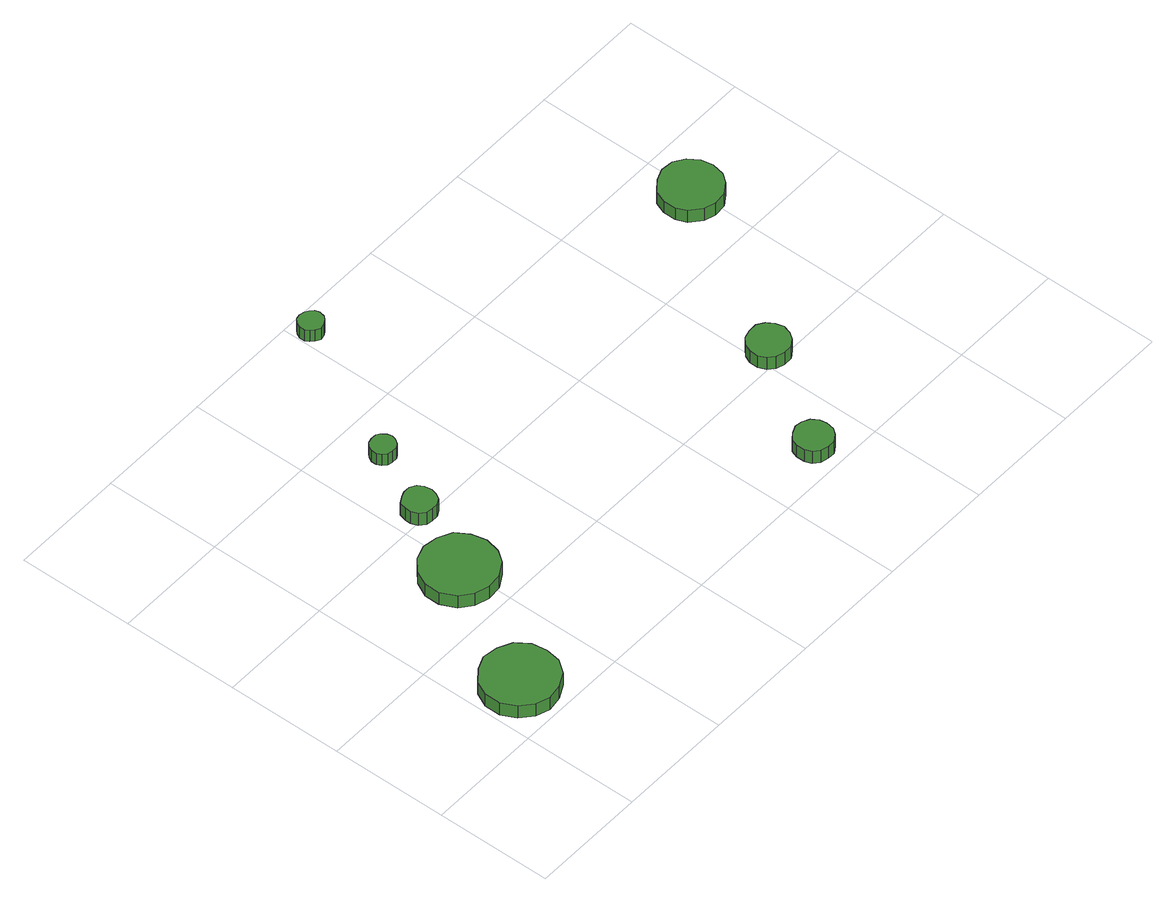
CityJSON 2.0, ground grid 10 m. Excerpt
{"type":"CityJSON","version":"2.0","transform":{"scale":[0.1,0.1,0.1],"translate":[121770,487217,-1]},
"CityObjects":{
"tree1":{"type":"SolitaryVegetationObject","attributes":{"function":"something"},"geometry":[{"type":"MultiSurface","lod":"1","boundaries":[[[0,1,2,3,4,5,6,7,8,9,10,11,12,13,14]],[[15,16,17,18,19,20,21,22,23,24,25,26,27,28,29]],[[0,29,28,1]],[[1,28,27,2]],[[2,27,26,3]],[[3,26,25,4]],[[4,25,24,5]],[[5,24,23,6]],[[6,23,22,7]],[[7,22,21,8]],[[8,21,20,9]],[[9,20,19,10]],[[10,19,18,11]],[[11,18,17,12]],[[12,17,16,13]],[[13,16,15,14]],[[14,15,29,0]]]}]},
"tree2":{"type":"SolitaryVegetationObject","attributes":{"function":"something"},"geometry":[{"type":"MultiSurface","lod":"1","boundaries":[[[30,31,32,33,34,35,36,37,38,39,40,41,42,43,44]],[[45,46,47,48,49,50,51,52,53,54,55,56,57,58,59]],[[30,59,58,31]],[[31,58,57,32]],[[32,57,56,33]],[[33,56,55,34]],[[34,55,54,35]],[[35,54,53,36]],[[36,53,52,37]],[[37,52,51,38]],[[38,51,50,39]],[[39,50,49,40]],[[40,49,48,41]],[[41,48,47,42]],[[42,47,46,43]],[[43,46,45,44]],[[44,45,59,30]]]}]},
"tree3":{"type":"SolitaryVegetationObject","attributes":{"function":"something"},"geometry":[{"type":"MultiSurface","lod":"1","boundaries":[[[60,61,62,63,64,65,66,67,68,69,70,71,72,73,74]],[[75,76,77,78,79,80,81,82,83,84,85,86,87,88,89]],[[60,89,88,61]],[[61,88,87,62]],[[62,87,86,63]],[[63,86,85,64]],[[64,85,84,65]],[[65,84,83,66]],[[66,83,82,67]],[[67,82,81,68]],[[68,81,80,69]],[[69,80,79,70]],[[70,79,78,71]],[[71,78,77,72]],[[72,77,76,73]],[[73,76,75,74]],[[74,75,89,60]]]}]},
"tree4":{"type":"SolitaryVegetationObject","attributes":{"function":"something"},"geometry":[{"type":"MultiSurface","lod":"1","boundaries":[[[90,91,92,93,94,95,96,97,98,99,100,101,102,103,104]],[[105,106,107,108,109,110,111,112,113,114,115,116,117,118,119]],[[90,119,118,91]],[[91,118,117,92]],[[92,117,116,93]],[[93,116,115,94]],[[94,115,114,95]],[[95,114,113,96]],[[96,113,112,97]],[[97,112,111,98]],[[98,111,110,99]],[[99,110,109,100]],[[100,109,108,101]],[[101,108,107,102]],[[102,107,106,103]],[[103,106,105,104]],[[104,105,119,90]]]}]},
"tree5":{"type":"SolitaryVegetationObject","attributes":{"function":"something"},"geometry":[{"type":"MultiSurface","lod":"1","boundaries":[[[120,121,122,123,124,125,126,127,128,129,130,131,132,133,134]],[[135,136,137,138,139,140,141,142,143,144,145,146,147,148,149]],[[120,149,148,121]],[[121,148,147,122]],[[122,147,146,123]],[[123,146,145,124]],[[124,145,144,125]],[[125,144,143,126]],[[126,143,142,127]],[[127,142,141,128]],[[128,141,140,129]],[[129,140,139,130]],[[130,139,138,131]],[[131,138,137,132]],[[132,137,136,133]],[[133,136,135,134]],[[134,135,149,120]]]}]},
"tree6":{"type":"SolitaryVegetationObject","attributes":{"function":"something"},"geometry":[{"type":"MultiSurface","lod":"1","boundaries":[[[150,151,152,153,154,155,156,157,158,159,160,161,162,163,164]],[[165,166,167,168,169,170,171,172,173,174,175,176,177,178,179]],[[150,179,178,151]],[[151,178,177,152]],[[152,177,176,153]],[[153,176,175,154]],[[154,175,174,155]],[[155,174,173,156]],[[156,173,172,157]],[[157,172,171,158]],[[158,171,170,159]],[[159,170,169,160]],[[160,169,168,161]],[[161,168,167,162]],[[162,167,166,163]],[[163,166,165,164]],[[164,165,179,150]]]}]},
"tree7":{"type":"SolitaryVegetationObject","attributes":{"function":"something"},"geometry":[{"type":"MultiSurface","lod":"1","boundaries":[[[180,181,182,183,184,185,186,187,188,189,190,191,192,193,194]],[[195,196,197,198,199,200,201,202,203,204,205,206,207,208,209]],[[180,209,208,181]],[[181,208,207,182]],[[182,207,206,183]],[[183,206,205,184]],[[184,205,204,185]],[[185,204,203,186]],[[186,203,202,187]],[[187,202,201,188]],[[188,201,200,189]],[[189,200,199,190]],[[190,199,198,191]],[[191,198,197,192]],[[192,197,196,193]],[[193,196,195,194]],[[194,195,209,180]]]}]},
"tree8":{"type":"SolitaryVegetationObject","attributes":{"function":"something"},"geometry":[{"type":"MultiSurface","lod":"1","boundaries":[[[210,211,212,213,214,215,216,217,218,219,220,221,222,223,224]],[[225,226,227,228,229,230,231,232,233,234,235,236,237,238,239]],[[210,239,238,211]],[[211,238,237,212]],[[212,237,236,213]],[[213,236,235,214]],[[214,235,234,215]],[[215,234,233,216]],[[216,233,232,217]],[[217,232,231,218]],[[218,231,230,219]],[[219,230,229,220]],[[220,229,228,221]],[[221,228,227,222]],[[222,227,226,223]],[[223,226,225,224]],[[224,225,239,210]]]}]}
},
"vertices":[
[68,38,19],[66,51,19],[58,62,19],[46,68,19],[33,70,19],[21,65,19],[11,57,19],[5,45,19],[5,31,19],[11,19,19],[21,10,19],[33,6,19],[46,8,19],[58,14,19],[66,25,19],[66,25,6],[58,14,6],[46,8,6],[33,6,6],[21,10,6],[11,19,6],[5,31,6],[5,45,6],[11,57,6],[21,65,6],[33,70,6],[46,68,6],[58,62,6],[66,51,6],[68,38,6],
[124,142,20],[121,155,20],[114,166,20],[102,172,20],[89,174,20],[77,170,20],[67,161,20],[61,149,20],[61,136,20],[67,123,20],[77,115,20],[89,111,20],[102,112,20],[114,119,20],[121,129,20],[121,129,7],[114,119,7],[102,112,7],[89,111,7],[77,115,7],[67,123,7],[61,136,7],[61,149,7],[67,161,7],[77,170,7],[89,174,7],[102,172,7],[114,166,7],[121,155,7],[124,142,7],
[137,206,20],[136,212,20],[133,217,20],[128,220,20],[122,220,20],[117,218,20],[112,215,20],[110,209,20],[110,204,20],[112,198,20],[117,194,20],[122,193,20],[128,193,20],[133,196,20],[136,201,20],[136,201,7],[133,196,7],[128,193,7],[122,193,7],[117,194,7],[112,198,7],[110,204,7],[110,209,7],[112,215,7],[117,218,7],[122,220,7],[128,220,7],[133,217,7],[136,212,7],[137,206,7],
[159,262,21],[158,266,21],[155,270,21],[152,272,21],[147,272,21],[143,271,21],[140,268,21],[138,264,21],[138,260,21],[140,256,21],[143,253,21],[147,252,21],[152,252,21],[155,254,21],[158,258,21],[158,258,9],[155,254,9],[152,252,9],[147,252,9],[143,253,9],[140,256,9],[138,260,9],[138,264,9],[140,268,9],[143,271,9],[147,272,9],[152,272,9],[155,270,9],[158,266,9],[159,262,9],
[219,381,23],[218,385,23],[215,388,23],[212,390,23],[207,391,23],[203,390,23],[200,387,23],[198,383,23],[198,378,23],[200,375,23],[203,372,23],[207,370,23],[212,371,23],[215,373,23],[218,376,23],[218,376,11],[215,373,11],[212,371,11],[207,370,11],[203,372,11],[200,375,11],[198,378,11],[198,383,11],[200,387,11],[203,390,11],[207,391,11],[212,390,11],[215,388,11],[218,385,11],[219,381,11],
[375,25,19],[374,31,19],[370,37,19],[364,40,19],[358,41,19],[351,38,19],[346,34,19],[344,28,19],[344,21,19],[346,15,19],[351,11,19],[358,9,19],[364,9,19],[370,13,19],[374,18,19],[374,18,6],[370,13,6],[364,9,6],[358,9,6],[351,11,6],[346,15,6],[344,21,6],[344,28,6],[346,34,6],[351,38,6],[358,41,6],[364,40,6],[370,37,6],[374,31,6],[375,25,6],
[428,110,21],[426,117,21],[422,123,21],[416,127,21],[408,127,21],[401,125,21],[396,120,21],[393,114,21],[393,106,21],[396,100,21],[401,95,21],[408,93,21],[416,93,21],[422,97,21],[426,103,21],[426,103,8],[422,97,8],[416,93,8],[408,93,8],[401,95,8],[396,100,8],[393,106,8],[393,114,8],[396,120,8],[401,125,8],[408,127,8],[416,127,8],[422,123,8],[426,117,8],[428,110,8],
[517,252,24],[515,262,24],[509,271,24],[500,277,24],[489,278,24],[479,274,24],[470,267,24],[466,257,24],[466,246,24],[470,237,24],[479,229,24],[489,226,24],[500,227,24],[509,233,24],[515,241,24],[515,241,11],[509,233,11],[500,227,11],[489,226,11],[479,229,11],[470,237,11],[466,246,11],[466,257,11],[470,267,11],[479,274,11],[489,278,11],[500,277,11],[509,271,11],[515,262,11],[517,252,11]
]}
